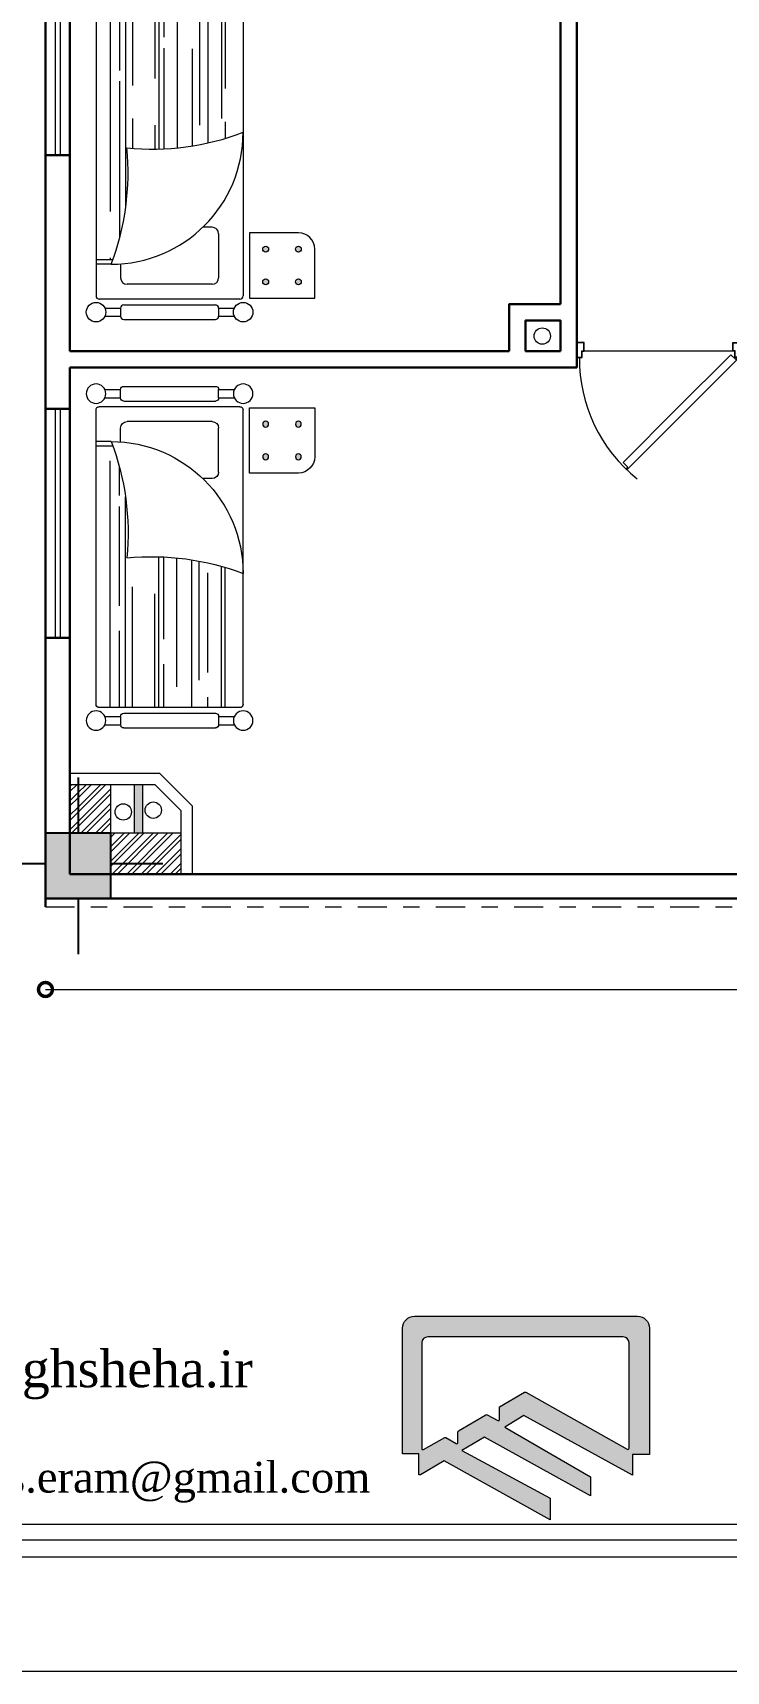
# Model space of a CAD drawing. Header units: metres. Extents: x 236 to 355, y 67 to 475.
# Drawn here: x 289.24 to 293.48, y 366.37 to 376.39 of the extents above; entities that cross this region are included whole.
import ezdxf

# ---------------------------------------------------------------- set-up
doc = ezdxf.new("R2010")
doc.units = ezdxf.units.M
doc.header["$LTSCALE"] = 0.007
doc.header["$MEASUREMENT"] = 0
doc.header["$PDMODE"] = 3
doc.linetypes.add('DASHDOTX2', pattern=[50.8, 25.4, -12.7, 0, -12.7])
for name, color, linetype in [('6', 6, 'Continuous'), ('DIM1', 40, 'Continuous'), ('H', 7, 'Continuous')]:
    doc.layers.add(name, color=color, linetype=linetype)
for name, color, linetype, lineweight in [('decoration', 251, 'Continuous', 18), ('dim', 220, 'Continuous', 5), ('stair', 20, 'Continuous', 15), ('walll', 7, 'Continuous', 30)]:
    doc.layers.add(name, color=color, linetype=linetype, lineweight=lineweight)
doc.styles.get("Standard").update_dxf_attribs({"font": 'dutch.ttf'})
doc.dimstyles.new('1', dxfattribs={"dimtxt": 0.17, "dimasz": 0.17, "dimexe": 0.1, "dimexo": 0.1000000000000001, "dimgap": 0, "dimtad": 0, "dimzin": 1, "dimtxsty": 'Standard', "dimblk": 'DOTSMALL', "dimcen": 0.17, "dimse1": 1, "dimse2": 1, "dimclrd": 6, "dimclre": 1, "dimclrt": 7, "dimadec": 0, "dimazin": 0, "dimtfac": 1, "dimtix": 1, "dimtmove": 0, "dimatfit": 3, "dimldrblk": 'DOTSMALL', "dimfxl": 1, "dimlwd": 5, "dimarcsym": 0})
pattern_1 = [(45, (79.7474382615311, -16.07010806373933), (-0.04419417382415922, 0.04419417382415922), []), (45, (79.7474382615311, -16.03885806373933), (-0.04419417382415922, 0.04419417382415922), [])]

# ---------------------------------------------------------------- blocks, each defined once
blk = doc.blocks.new('2')
at = {"true_color": 0x6c0707}
blk.add_hatch(color=16, dxfattribs=at).paths.add_polyline_path([(0.1972853444543929, 0.1934999981912142), (-0.2027146555456056, 0.1934999981912142), (-0.2027146555456056, -0.206500001808763), (0.1972853444543929, -0.206500001808763)])
for p, q in [((-0.002714655545602795, 0.5343109441922707), (-0.002714655545602795, 0.1934999981912142)), ((-0.5200292548347534, 0.007789713804413623), (-0.2027146555456056, 0.00778971380452731)), ((0.1972853444543929, 0.007789713804413623), (0.515374098412849, 0.007789713804413623)), ((-0.002714655545602795, -0.206500001808763), (-0.002714655545602795, -0.5473109478098195))]:
    blk.add_line(p, q)
blk.add_lwpolyline([(-0.2027146555456056, -0.206500001808763), (0.1972853444543929, -0.206500001808763), (0.1972853444543929, 0.1934999981912142), (-0.2027146555456056, 0.1934999981912142)], close=True)
blk = doc.blocks.new('DR10045K')
blk.add_line((-0.04810000000000514, -0.05454322292902702), (-0.9918601010792543, -0.05454322292902702))
at = {"linetype": 'Continuous'}
for p, q in [((-0.4028462823387429, -0.4202427088733032), (-0.0603378639307266, -0.0777342904652869)), ((-0.01428695879454267, -0.1016878782848494), (-0.3678440358608839, -0.4552449553511906)), ((-0.0603378639307266, -0.0777342904652869), (-0.03139794348678038, -0.1066742109092331)), ((-0.03102349573768493, -0.1070486586583286), (-0.01997483707938841, -0.09600000000000364)), ((-0.01997483707938841, -0.09600000000000364), (-0.01428695879454267, -0.1016878782848494)), ((-0.745354700746816, -0.7627511272813763), (-0.4028462823387429, -0.4202427088733032)), ((-0.3678440358608839, -0.4552449553511906), (-0.7214011129272535, -0.8088020324175886)), ((-0.7160403325538027, -0.7920654954743753), (-0.745354700746816, -0.7627511272813763)), ((-0.7270889912121277, -0.803114154132686), (-0.7160403325538027, -0.7920654954743753)), ((-0.7214011129272535, -0.8088020324175886), (-0.7270889912121277, -0.803114154132686))]:
    blk.add_line(p, q, dxfattribs=at)
for points in [[(-0.9918601010792543, -0.05454322292902702), (-0.9918601010792543, 2.842170943040401e-14), (-1.039960101079231, 2.842170943040401e-14), (-1.039960101079231, -0.09599999999997522), (-1.004360101079243, -0.09599999999997522), (-1.004360101079243, -0.05454322292902702)], [(-0.04810000000000514, -0.05454322292902702), (-0.04810000000000514, 0), (0, 0), (0, -0.09600000000000364), (-0.03560000000001651, -0.09600000000000364), (-0.03560000000001651, -0.05454322292902702)], [(-0.9938601010792354, -0.05254322292901747), (-0.9938601010792354, -0.001999999999981128), (-1.037960101079221, -0.001999999999981128), (-1.037960101079221, -0.09399999999999409), (-1.006360101079252, -0.09399999999999409), (-1.006360101079252, -0.05254322292901747)], [(-0.04609999999999559, -0.0525432229290459), (-0.04609999999999559, -0.00200000000000955), (-0.00200000000000955, -0.00200000000000955), (-0.00200000000000955, -0.09399999999999409), (-0.03360000000000696, -0.09399999999999409), (-0.03360000000000696, -0.0525432229290459)]]:
    blk.add_lwpolyline(points, close=True, dxfattribs=at)
blk.add_arc((-0.04967644807510396, -0.1055231963517542), 0.9725302805717476, 179.4389401650059, 231.4143768930826)
blk = doc.blocks.new('_DotSmall')
at = {"color": 0, "linetype": 'ByBlock', "const_width": 0.5}
blk.add_lwpolyline([(-0.0625, 0, 1), (0.0625, 0, 1)], format="xyb", close=True, dxfattribs=at)
blk = doc.blocks.new('*D84')
at = {"layer": 'Defpoints', "color": 0, "transparency": 16777216}
for p in [(289.3180209746894, 382.0476366226715), (287.44928850681, 371.0476366226715), (289.3180209746894, 371.0476366226715)]:
    blk.add_point(p, dxfattribs=at)
at = {"layer": 'dim', "color": 6, "lineweight": 5, "transparency": 16777216}
for p, q in [((287.44928850681, 382.0476366226715), (287.44928850681, 376.8063502149045)), ((287.44928850681, 371.0476366226715), (287.44928850681, 376.2889230304385))]:
    blk.add_line(p, q, dxfattribs=at)
at = {"layer": 'dim', "color": 6, "lineweight": 5, "transparency": 16777216, "xscale": 0.17, "yscale": 0.17, "zscale": 0.17}
for p, rotation in [((287.44928850681, 382.0476366226715), 90), ((287.44928850681, 371.0476366226715), 270)]:
    blk.add_blockref('_DotSmall', p, dxfattribs=dict(at, rotation=rotation))
at = {"layer": 'dim', "color": 7, "transparency": 16777216, "insert": (287.44928850681, 376.5476366226713), "char_height": 0.17, "attachment_point": 5, "rotation": 90}
blk.add_mtext('11,00', dxfattribs=at)
blk = doc.blocks.new('*D88')
at = {"layer": 'Defpoints', "color": 0, "transparency": 16777216}
for p in [(300.4678267354655, 371.0976366226714), (289.3180209746893, 371.0476366226713), (300.4678267354655, 370.5416318382378)]:
    blk.add_point(p, dxfattribs=at)
at = {"layer": 'dim', "color": 6, "lineweight": 5, "transparency": 16777216}
for p, q in [((289.3180209746893, 370.5416318382378), (294.6375112337182, 370.5416318382378)), ((300.4678267354655, 370.5416318382378), (295.1483364764366, 370.5416318382378))]:
    blk.add_line(p, q, dxfattribs=at)
at = {"layer": 'dim', "color": 6, "lineweight": 5, "transparency": 16777216, "xscale": 0.17, "yscale": 0.17, "zscale": 0.17, "rotation": 180}
blk.add_blockref('_DotSmall', (289.3180209746893, 370.5416318382378), dxfattribs=at)
at = {"layer": 'dim', "color": 6, "lineweight": 5, "transparency": 16777216, "xscale": 0.17, "yscale": 0.17, "zscale": 0.17}
blk.add_blockref('_DotSmall', (300.4678267354655, 370.5416318382378), dxfattribs=at)
at = {"layer": 'dim', "color": 7, "transparency": 16777216, "insert": (294.8929238550774, 370.5416318382378), "char_height": 0.17, "attachment_point": 5}
blk.add_mtext('11,15', dxfattribs=at)
blk = doc.blocks.new('TAKHT')
h = blk.add_hatch(color=256)
h.paths.add_polyline_path([(-0.7699939373825089, 1.859031358485254, 1), (-0.8059268443909389, 1.859031358485254, 1)])
h.paths.add_polyline_path([(-0.7699939373825089, 1.659031358485237, 1), (-0.8059268443909389, 1.659031358485237, 1)])
h.paths.add_polyline_path([(-0.5699939373824634, 1.659031358485294, 1), (-0.6059268443908934, 1.659031358485294, 1)])
h.paths.add_polyline_path([(-0.5699939373824634, 1.859031358485339, 1), (-0.6059268443908934, 1.859031358485339, 1)])
h = blk.add_hatch()
h.set_pattern_fill('AR-RROOF', color=256, scale=0.008, angle=90, style=0)
h.set_pattern_definition([(90, (-288.5886666457764, -118.1513752525828), (-0.2032, 0.44704), [3.048, -0.4064, 1.016, -0.2032]), (90, (-288.6902666457764, -117.8811192525828), (-0.270256, -0.2032), [0.6096, -0.067056, 1.2192, -0.1524]), (90, (-288.7613866457763, -118.0497752525828), (-0.136144, 1.05664), [1.6256, -0.28448, 0.8128, -0.2032])])
h.paths.add_polyline_path([(-0.44999999999995, 0.1444540450233376, 0.4142135623730951), (-0.42999999999995, 0.1244540450233376), (0.4299999999999498, 0.1244540450233376, 0.4142135623730986), (0.44999999999995, 0.1444540450233376), (0.449999999999934, 1.724454045023322), (0.3470804377073937, 1.724454045023322, 0.1111845125858124), (0.2614066154598438, 1.040462553946885, 0.1159036288297266), (-0.4499999999999318, 0.9446138199763425)])
for p, q in [((-0.3000000000000682, 2.070000000000022), (-0.3959522854071338, 2.070000000000022)), ((-0.3000000000000682, 2.02000000000001), (-0.3959522854071338, 2.02000000000001)), ((-0.3000000000000682, 2.02000000000001), (-0.3000000000000682, 2.070000000000022)), ((0.2800000000000864, 2.090000000000003), (-0.2800000000000864, 2.090000000000003)), ((0.3000000000000682, 2.02000000000001), (0.3000000000000682, 2.070000000000022)), ((0.3959522854071338, 2.070000000000022), (0.3000000000000682, 2.070000000000022)), ((0.3959522854071338, 2.02000000000001), (0.3000000000000682, 2.02000000000001)), ((-0.4499999999999318, 0.1444540450233376), (-0.4499999999999318, 1.945545954976694)), ((-0.42999999999995, 1.965545954976704), (0.42999999999995, 1.965545954976704)), ((0.2800000000000864, 2), (-0.2800000000000864, 2)), ((0.4499999999999318, 0.1444540450233376), (0.4499999999999318, 1.945545954976694)), ((-0.3000000000000682, 1.565632108187913), (-0.3000000000000682, 1.834243081114863)), ((-0.2600000000001046, 1.874243081114884), (0.2600000000001046, 1.874243081114884)), ((0.3000000000000682, 1.749836164515756), (0.3000000000000682, 1.834243081114863)), ((0.3470804377074046, 1.724454045023322), (0.4499999999999318, 1.724454045023322)), ((0.3572553494303747, 1.751869169406746), (0.4499999999999318, 1.751869169406746)), ((-0.2600000000001046, 1.525632108187921), (-0.203172119514079, 1.525632108187921)), ((-0.42999999999995, 0.1244540450233274), (0.42999999999995, 0.1244540450233274)), ((-0.3000000000000682, 0.0700000000000216), (-0.3959522854071338, 0.0700000000000216)), ((-0.3000000000000682, 0.02000000000001023), (-0.3959522854071338, 0.02000000000001023)), ((-0.3000000000000682, 0.0700000000000216), (-0.3000000000000682, 0.02000000000001023)), ((0.2800000000000864, 0.09000000000000341), (-0.2800000000000864, 0.09000000000000341)), ((0.2800000000000864, 0), (-0.2800000000000864, 0)), ((0.3000000000000682, 0.0700000000000216), (0.3000000000000682, 0.02000000000001023)), ((0.3959522854071338, 0.0700000000000216), (0.3000000000000682, 0.0700000000000216)), ((0.3959522854071338, 0.02000000000001023), (0.3000000000000682, 0.02000000000001023))]:
    blk.add_line(p, q)
blk.add_lwpolyline([(-0.4879603908867693, 1.959031358485305), (-0.8879603908866329, 1.959031358485305), (-0.8879603908866329, 1.659031358485294, 0.414213562373095), (-0.7879603908867239, 1.559031358485299), (-0.4879603908867693, 1.559031358485299)], format="xyb", close=True)
for centre, radius in [((-0.4499999999999318, 2.045000000000016), 0.05954960497519135), ((0.4500000000001592, 2.045000000000016), 0.05954960497519135), ((-0.7879603908867239, 1.859031358485254), 0.017966453504215), ((-0.5879603908866784, 1.859031358485339), 0.017966453504215), ((-0.7879603908867239, 1.659031358485237), 0.017966453504215), ((-0.5879603908866784, 1.659031358485294), 0.017966453504215), ((-0.4499999999999318, 0.04500000000001592), 0.05954960497519135), ((0.4500000000001592, 0.04500000000001592), 0.05954960497519135)]:
    blk.add_circle(centre, radius)
for centre, radius, start, end in [((-0.2800000000000864, 2.070000000000022), 0.02, 90, 180), ((-0.2800000000000864, 2.02000000000001), 0.02, 180, 270), ((0.2800000000000864, 2.070000000000022), 0.02, 0, 90), ((0.2800000000000864, 2.02000000000001), 0.02, 270, 0), ((-0.42999999999995, 1.945545954976694), 0.02, 90, 180), ((0.42999999999995, 1.945545954976694), 0.02, 0, 90), ((-0.2600000000001046, 1.834243081114863), 0.04000000000000001, 90, 180), ((0.2600000000001046, 1.834243081114863), 0.04000000000000001, 0, 90), ((0.3572553494303747, 0.944613819976297), 0.8072553494304252, 90, 180), ((1.823196066373043, 1.192200859744759), 1.569143333934208, 159.1040939357196, 185.5492518936429), ((-0.2600000000001046, 1.565632108187913), 0.04000000000000001, 180, 270), ((0.1096683096619699, -0.5213268969663147), 1.569143333934208, 84.45074810635712, 110.8959060642804), ((-0.42999999999995, 0.1444540450233376), 0.02, 180, 270), ((0.42999999999995, 0.1444540450233376), 0.02, 270, 0), ((-0.2800000000000864, 0.0700000000000216), 0.02, 90, 180), ((-0.2800000000000864, 0.02000000000001023), 0.02, 180, 270), ((0.2800000000000864, 0.0700000000000216), 0.02, 0, 90), ((0.2800000000000864, 0.02000000000001023), 0.02, 270, 0)]:
    blk.add_arc(centre, radius, start, end)

msp = doc.modelspace()

# ---------------------------------------------------------------- hatches: boundary and pattern name
at = {"layer": 'dim'}
h = msp.add_hatch(dxfattribs=at)
h.set_pattern_fill('STEEL', color=256, scale=0.5)
h.set_pattern_definition(pattern_1)
h.paths.add_polyline_path([(289.5180209746893, 371.7939691721364), (289.4680209746892, 371.7939691721364), (289.4680209746892, 371.4976366226714), (289.5180209746893, 371.4976366226714)])
h = msp.add_hatch(dxfattribs=at)
h.set_pattern_fill('STEEL', color=256, scale=0.5)
h.set_pattern_definition(pattern_1)
h.paths.add_polyline_path([(289.5180209746893, 371.4976366226714), (289.7180209746892, 371.4976366226714), (289.7180209746893, 371.7939691721363), (289.5180209746893, 371.7939691721364)])
h = msp.add_hatch(dxfattribs=at)
h.set_pattern_fill('STEEL', color=256, scale=0.5)
h.set_pattern_definition(pattern_1)
h.paths.add_polyline_path([(289.7180209746892, 371.2476366226714), (290.1480209746893, 371.2476366226714), (290.1480209746893, 371.4976366226713), (289.7180209746892, 371.4976366226714)])
at = {"layer": 'H', "lineweight": 5}
h = msp.add_hatch(color=256, dxfattribs=at)
h.dxf.hatch_style = 1
edge = h.paths.add_edge_path(flags=16)
edge.add_line((291.6309425383077, 367.7274893214405), (291.7606120027413, 367.8001125812177))
edge.add_arc((291.7642035522251, 367.793699838255), 0.00735000000003187, 59.43709763062998, 119.25163823829209, ccw=False)
edge.add_line((291.7679409096211, 367.8000287133284), (291.8304819709257, 367.7630966684859))
edge.add_arc((291.8342193283216, 367.7694255435594), 0.007349999999997497, 239.4370976316185, 360)
edge.add_line((291.8415693283216, 367.7694255435594), (291.8415693283216, 367.8343989985311))
edge.add_arc((291.8489193283216, 367.8343989985312), 0.007349999999973988, 120.6793370896913, 180.0000000004431, ccw=False)
edge.add_line((291.8451691173063, 367.8407202655989), (292.012111486671, 367.9397619776149))
edge.add_arc((292.0158616976862, 367.9334407105473), 0.007349999999934059, 61.40555599037822, 120.6793370899174, ccw=False)
edge.add_line((292.019379457059, 367.9398942265652), (292.0853329283811, 367.9039435229066))
edge.add_arc((292.088850687754, 367.9103970389247), 0.007350000000035549, 241.4055559904133, 360)
edge.add_line((292.096200687754, 367.9103970389247), (292.096200687754, 367.989170643827))
edge.add_line((292.096200687754, 367.989170643827), (292.249093813542, 368.0777930781364))
edge.add_arc((292.2527797116638, 368.0714340959038), 0.007349999999953217, 60.65149446919912, 120.0981457140401, ccw=False)
edge.add_line((292.2563820977339, 368.0778407576399), (292.877490201784, 367.7285994094718))
edge.add_arc((292.8810925878541, 367.735006071208), 0.007350000000015537, 240.6514944694163, 359.9999999995569)
edge.add_line((292.8884425878541, 367.735006071208), (292.8884425878541, 368.3795063570776))
edge.add_arc((292.8516925878541, 368.3795063570776), 0.03674999999998363, 0, 90)
edge.add_line((292.8516925878541, 368.4162563570776), (291.6567509888239, 368.4162563570776))
edge.add_arc((291.6567509888239, 368.3795063570776), 0.03674999999998363, 90, 180)
edge.add_line((291.6200009888239, 368.3795063570776), (291.6200009888239, 367.7339020644032))
edge.add_arc((291.6273509888239, 367.7339020644032), 0.007349999999973988, 180, 299.2516382388952)
edge = h.paths.add_edge_path()
edge.add_line((291.5022363003773, 367.7015462503847), (291.5022363003773, 368.4695134314063))
edge.add_arc((291.5757363003772, 368.4695134314063), 0.07349999999996726, 90, 180, ccw=False)
edge.add_line((291.5757363003772, 368.5430134314063), (292.9396458404633, 368.5430134314063))
edge.add_arc((292.9396458404633, 368.4695134314063), 0.07349999999996726, 0, 90, ccw=False)
edge.add_line((293.0131458404633, 368.4695134314063), (293.0131458404633, 367.697433754297))
edge.add_line((293.0131458404633, 367.697433754297), (292.9102189812029, 367.697433754297))
edge.add_line((292.9102189812029, 367.697433754297), (292.9102189812029, 367.5704719954454))
edge.add_line((292.9102189812029, 367.5704719954454), (292.2440521646736, 367.9351817867811))
edge.add_line((292.2440521646736, 367.9351817867811), (292.1279871329225, 367.863930480489))
edge.add_line((292.1279871329225, 367.863930480489), (292.6519677727599, 367.5606551709824))
edge.add_line((292.6519677727599, 367.5606551709824), (292.6519677727599, 367.4443087795235))
edge.add_line((292.6519677727599, 367.4443087795235), (292.0035730623433, 367.802360193826))
edge.add_line((292.0035730623433, 367.802360193826), (291.8650034033083, 367.7207829919531))
edge.add_line((291.8650034033083, 367.7207829919531), (292.4049585507621, 367.429069480818))
edge.add_line((292.4049585507621, 367.429069480818), (292.4049585507621, 367.2978018944325))
edge.add_line((292.4049585507621, 367.2978018944325), (291.7575479222502, 367.6573093361887))
edge.add_line((291.7575479222502, 367.6573093361887), (291.6124690288111, 367.572653120581))
edge.add_arc((291.608764699849, 367.5790013838821), 0.007350000000052799, 180.0000000004431, 300.2643514618902, ccw=False)
edge.add_line((291.6014146998489, 367.5790013838821), (291.6014146998489, 367.7015462503847))
edge.add_line((291.6014146998489, 367.7015462503847), (291.5022363003773, 367.7015462503847))
at = {"layer": 'walll', "true_color": 0x6c0707}
h = msp.add_hatch(color=16, dxfattribs=at)
h.dxf.hatch_style = 1
h.paths.add_polyline_path([(289.8612053390046, 371.4976366226714), (289.9112053390047, 371.4976366226714), (289.9112053390047, 371.7939691721362), (289.8612053390046, 371.7939691721362)])

# ---------------------------------------------------------------- linework, layer by layer
at = {"layer": '6', "lineweight": 5}
for points in [[(311.936351880375, 386.6707160800204), (283.6363518803753, 386.6707160800204), (283.6363518803753, 367.0707160800205), (311.936351880375, 367.0707160800205)], [(311.832790783591, 386.5671549832364), (283.7399129771593, 386.5671549832364), (283.7399129771593, 367.1742771768045), (311.832790783591, 367.1742771768045)], [(311.7363518803751, 386.4707160800205), (283.8363518803752, 386.4707160800205), (283.8363518803752, 367.2707160800204), (311.7363518803751, 367.2707160800204)]]:
    msp.add_lwpolyline(points, close=True, dxfattribs=at)
at = {"layer": 'DIM1', "lineweight": 5}
msp.add_lwpolyline([(312.6363518803751, 387.3707160800204), (282.9363518803752, 387.3707160800204), (282.9363518803752, 366.3707160800204), (312.6363518803751, 366.3707160800204)], close=True, dxfattribs=at)
at = {"layer": 'H', "lineweight": 5}
for points in [[(291.5022363003773, 367.7015462503847), (291.5022363003773, 368.4695134314063, -0.414213562373095), (291.5757363003772, 368.5430134314063), (292.9396458404633, 368.5430134314063, -0.414213562373095), (293.0131458404633, 368.4695134314063), (293.0131458404633, 367.697433754297), (292.9102189812029, 367.697433754297), (292.9102189812029, 367.5704719954454), (292.2440521646736, 367.9351817867811), (292.1279871329225, 367.863930480489), (292.6519677727599, 367.5606551709824), (292.6519677727599, 367.4443087795235), (292.0035730623433, 367.802360193826), (291.8650034033083, 367.7207829919531), (292.4049585507621, 367.429069480818), (292.4049585507621, 367.2978018944325), (291.7575479222502, 367.6573093361887), (291.6124690288111, 367.572653120581, -0.5788892291974539), (291.6014146998489, 367.5790013838821), (291.6014146998489, 367.7015462503847)], [(291.6309425383077, 367.7274893214405), (291.7606120027413, 367.8001125812177, -0.2670820616759322), (291.7679409096211, 367.8000287133284), (291.8304819709257, 367.7630966684859, 0.5806297594801035), (291.8415693283216, 367.7694255435594), (291.8415693283216, 367.8343989985311, -0.2647747195794538), (291.8451691173063, 367.8407202655989), (292.012111486671, 367.9397619776149, -0.2645558300937446), (292.019379457059, 367.9398942265652), (292.0853329283811, 367.9039435229066, 0.5692018259867035), (292.096200687754, 367.9103970389247), (292.096200687754, 367.989170643827), (292.249093813542, 368.0777930781364, -0.2653630721148463), (292.2563820977339, 368.0778407576399), (292.877490201784, 367.7285994094718, 0.5735662282641093), (292.8884425878541, 367.735006071208), (292.8884425878541, 368.3795063570776, 0.414213562373095), (292.8516925878541, 368.4162563570776), (291.6567509888239, 368.4162563570776, 0.414213562373095), (291.6200009888239, 368.3795063570776), (291.6200009888239, 367.7339020644032, 0.573004654061637)]]:
    msp.add_lwpolyline(points, format="xyb", close=True, dxfattribs=at)
at = {"layer": 'stair'}
for p, q in [((289.3780209746893, 377.0451188534667), (289.3780209746892, 375.6465420503039)), ((289.4080209746893, 377.0451188534667), (289.4080209746893, 375.6465420503039)), ((289.3780209746893, 374.093321440729), (289.3780209746893, 372.6933214407291)), ((289.4080209746893, 374.093321440729), (289.4080209746893, 372.693321440729)), ((289.8612053390046, 371.7939691721361), (289.8612053390046, 371.4976366226714)), ((289.9112053390047, 371.7939691721361), (289.9112053390047, 371.4976366226714))]:
    msp.add_line(p, q, dxfattribs=at)
at = {"layer": 'stair', "lineweight": 5}
for p, q in [((290.0180209746893, 371.8639691721363), (289.4680209746892, 371.8639691721363)), ((290.0180209746893, 371.8639691721363), (290.2180209746892, 371.6639691721363)), ((289.9890260253231, 371.7939691721362), (289.4680209746892, 371.7939691721364)), ((289.7180209746892, 371.4976366226714), (289.7180209746893, 371.7939691721363)), ((289.9890260253231, 371.7939691721361), (290.1480209746893, 371.6349742227701)), ((290.1480209746893, 371.2476366226714), (290.1480209746893, 371.6349742227701)), ((290.2180209746892, 371.2476366226714), (290.2180209746892, 371.6639691721363)), ((290.1480209746893, 371.4976366226713), (289.7180209746892, 371.4976366226714))]:
    msp.add_line(p, q, dxfattribs=at)
at = {"layer": 'stair', "linetype": 'DASHDOTX2'}
msp.add_line((289.3180209746893, 371.0476366226713), (314.3180209746893, 371.0476366226713), dxfattribs=at)
at = {"layer": 'stair', "lineweight": 5}
for centre in [(292.3574776123797, 374.5394055976108), (289.7941512066353, 371.6277689591946), (289.977726668045, 371.6387333264461)]:
    msp.add_circle(centre, 0.05, dxfattribs=at)
at = {"layer": 'walll'}
for p, q in [((289.3180209746893, 382.0476366226713), (289.3180209746893, 371.0476366226713)), ((289.4680209746892, 378.6476366226713), (289.4680209746892, 374.4476366226713)), ((292.4680209746892, 377.6476366226713), (292.4680209746892, 374.7348841688714)), ((292.5680209746892, 377.6476366226713), (292.5680209746893, 374.3476366226713)), ((289.4680209746892, 375.6465420503039), (289.3180209746893, 375.6465420503039)), ((292.4680209746892, 374.6348841688714), (292.4680209746892, 374.4476366226714)), ((289.4680209746892, 374.4476366226713), (292.1554379092036, 374.4476366226714)), ((292.2554379092036, 374.4476366226714), (292.4680209746892, 374.4476366226714)), ((289.4680209746892, 374.3476366226713), (289.4680209746892, 371.2476366226714)), ((289.4680209746892, 374.3476366226713), (292.5680209746893, 374.3476366226713)), ((289.4680209746892, 374.3476366226713), (289.4680209746894, 372.547636622671)), ((289.4680209746893, 374.093321440729), (289.3180209746893, 374.093321440729)), ((289.4680209746893, 372.6933214407291), (289.3180209746893, 372.6933214407291)), ((289.4680209746892, 371.2476366226714), (294.4680209746892, 371.2476366226714)), ((289.3180209746893, 371.0976366226714), (314.3180209746893, 371.0976366226714))]:
    msp.add_line(p, q, dxfattribs=at)
msp.add_lwpolyline([(292.1554379092036, 374.4476366226714), (292.1554379092036, 374.7348841688714), (292.4680209746892, 374.7348841688714)], dxfattribs=at)
msp.add_lwpolyline([(292.4680209746892, 374.4476366226714), (292.2554379092036, 374.4476366226714), (292.2554379092036, 374.6348841688714), (292.4680209746892, 374.6348841688714)], close=True, dxfattribs=at)

# ---------------------------------------------------------------- block references
at = {"layer": 'decoration', "rotation": 180}
msp.add_blockref('TAKHT', (290.0773784438663, 376.7305590875432), dxfattribs=at)
at = {"layer": 'decoration', "xscale": -1}
msp.add_blockref('TAKHT', (290.0773784438663, 372.1418099096956), dxfattribs=at)
at = {"layer": 'H', "lineweight": 5}
msp.add_blockref('2', (289.5207356302349, 371.3041366244802), dxfattribs=at)
at = {"layer": 'stair', "lineweight": 5, "xscale": 0.9629219907142215, "yscale": 0.9629219907142215, "zscale": 0.9629219907142215}
msp.add_blockref('DR10045K', (293.5694214254838, 374.5000538723188), dxfattribs=at)

# ---------------------------------------------------------------- texts
at = {"layer": 'H', "lineweight": 5}
for s, height, p in [('www.Naghsheha.ir', 0.2261023386169039, (287.9498878420596, 368.1083190890714)), ('Email:Fars.eram@gmail.com', 0.1884186155140866, (287.9454648577059, 367.4638165962137))]:
    msp.add_text(s, height=height, dxfattribs=at).set_placement(p)

# ---------------------------------------------------------------- dimensions: what is measured, and where the dimension line sits
at = {"layer": 'dim'}
dim = msp.add_linear_dim(base=(287.44928850681, 371.0476366226715), p1=(289.3180209746893, 382.0476366226713), p2=(289.3180209746893, 371.0476366226713), angle=90, dimstyle='1', dxfattribs=at)
dim.commit()
dim.dimension.update_dxf_attribs({"geometry": '*D84', "text_midpoint": (287.44928850681, 376.5476366226713)})
dim = msp.add_linear_dim(base=(300.4678267354655, 370.5416318382378), p1=(289.3180209746893, 371.0476366226713), p2=(300.4678267354655, 371.0976366226714), dimstyle='1', dxfattribs=at)
dim.commit()
dim.dimension.update_dxf_attribs({"geometry": '*D88', "text_midpoint": (294.8929238550774, 370.5416318382378)})

doc.saveas('drawing.dxf')
